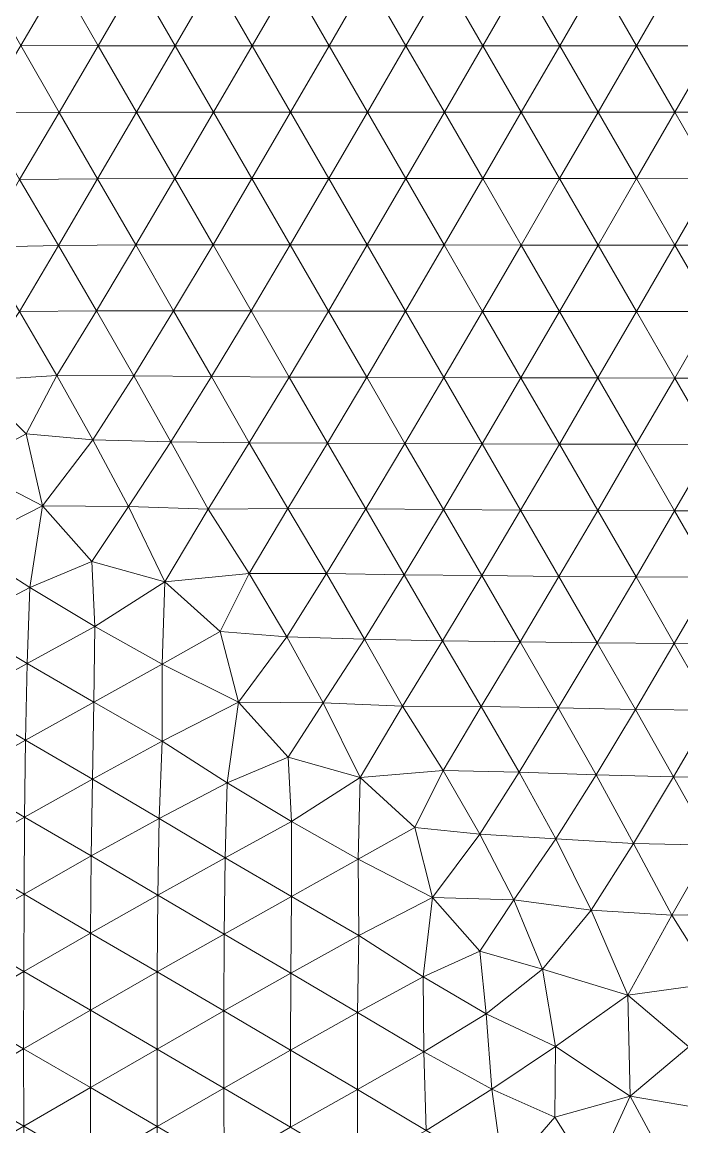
# Model space of a CAD drawing. Extents: x 1.2 to 53.9, y -43.5 to 3.2.
# Drawn here: x 35.909 to 37.627, y -37.213 to -34.335 of the extents above; entities that cross this region are included whole.
import ezdxf

# ---------------------------------------------------------------- set-up
doc = ezdxf.new("R2010")
doc.units = 0
doc.header["$MEASUREMENT"] = 0
doc.layers.add('layer', color=7, linetype='Continuous')

msp = doc.modelspace()

# ---------------------------------------------------------------- linework, layer by layer
at = {"layer": 'layer', "color": 47, "lineweight": 9}
for points in [[(36.0074, -34.2224), (35.8063, -34.221), (35.9056, -34.3954)], [(36.1071, -34.3962), (36.0074, -34.2224), (35.9056, -34.3954)], [(36.2081, -34.2229), (36.0074, -34.2224), (36.1071, -34.3962)], [(36.3079, -34.3963), (36.2081, -34.2229), (36.1071, -34.3962)], [(36.4085, -34.2231), (36.2081, -34.2229), (36.3079, -34.3963)], [(36.5084, -34.3963), (36.4085, -34.2231), (36.3079, -34.3963)], [(36.6088, -34.2231), (36.4085, -34.2231), (36.5084, -34.3963)], [(36.7087, -34.3962), (36.6088, -34.2231), (36.5084, -34.3963)], [(36.8089, -34.2231), (36.6088, -34.2231), (36.7087, -34.3962)], [(36.9088, -34.3962), (36.8089, -34.2231), (36.7087, -34.3962)], [(37.009, -34.2231), (36.8089, -34.2231), (36.9088, -34.3962)], [(37.1089, -34.3962), (37.009, -34.2231), (36.9088, -34.3962)], [(37.209, -34.2231), (37.009, -34.2231), (37.1089, -34.3962)], [(37.309, -34.3963), (37.209, -34.2231), (37.1089, -34.3962)], [(37.409, -34.2231), (37.209, -34.2231), (37.309, -34.3963)], [(37.509, -34.3963), (37.409, -34.2231), (37.309, -34.3963)], [(37.609, -34.2231), (37.409, -34.2231), (37.509, -34.3963)], [(37.709, -34.3963), (37.609, -34.2231), (37.509, -34.3963)], [(37.8091, -34.2231), (37.609, -34.2231), (37.709, -34.3963)], [(36.0052, -34.5699), (35.9056, -34.3954), (35.8019, -34.5691)], [(36.1071, -34.3962), (35.9056, -34.3954), (36.0052, -34.5699)], [(36.2069, -34.5697), (36.1071, -34.3962), (36.0052, -34.5699)], [(36.3079, -34.3963), (36.1071, -34.3962), (36.2069, -34.5697)], [(36.4078, -34.5695), (36.3079, -34.3963), (36.2069, -34.5697)], [(36.5084, -34.3963), (36.3079, -34.3963), (36.4078, -34.5695)], [(36.6083, -34.5694), (36.5084, -34.3963), (36.4078, -34.5695)], [(36.7087, -34.3962), (36.5084, -34.3963), (36.6083, -34.5694)], [(36.8086, -34.5693), (36.7087, -34.3962), (36.6083, -34.5694)], [(36.9088, -34.3962), (36.7087, -34.3962), (36.8086, -34.5693)], [(37.0088, -34.5694), (36.9088, -34.3962), (36.8086, -34.5693)], [(37.1089, -34.3962), (36.9088, -34.3962), (37.0088, -34.5694)], [(37.2089, -34.5694), (37.1089, -34.3962), (37.0088, -34.5694)], [(37.309, -34.3963), (37.1089, -34.3962), (37.2089, -34.5694)], [(37.409, -34.5694), (37.309, -34.3963), (37.2089, -34.5694)], [(37.509, -34.3963), (37.309, -34.3963), (37.409, -34.5694)], [(37.609, -34.5695), (37.509, -34.3963), (37.409, -34.5694)], [(37.709, -34.3963), (37.509, -34.3963), (37.609, -34.5695)], [(37.809, -34.5695), (37.709, -34.3963), (37.609, -34.5695)], [(36.0052, -34.5699), (35.8019, -34.5691), (35.9024, -34.7448)], [(36.1053, -34.7434), (36.0052, -34.5699), (35.9024, -34.7448)], [(36.2069, -34.5697), (36.0052, -34.5699), (36.1053, -34.7434)], [(36.3067, -34.7426), (36.2069, -34.5697), (36.1053, -34.7434)], [(36.4078, -34.5695), (36.2069, -34.5697), (36.3067, -34.7426)], [(36.5075, -34.7423), (36.4078, -34.5695), (36.3067, -34.7426)], [(36.6083, -34.5694), (36.4078, -34.5695), (36.5075, -34.7423)], [(36.7081, -34.7423), (36.6083, -34.5694), (36.5075, -34.7423)], [(36.8086, -34.5693), (36.6083, -34.5694), (36.7081, -34.7423)], [(36.9085, -34.7424), (36.8086, -34.5693), (36.7081, -34.7423)], [(37.0088, -34.5694), (36.8086, -34.5693), (36.9085, -34.7424)], [(37.1087, -34.7425), (37.0088, -34.5694), (36.9085, -34.7424)], [(37.2089, -34.5694), (37.0088, -34.5694), (37.1087, -34.7425)], [(37.3089, -34.7426), (37.2089, -34.5694), (37.1087, -34.7425)], [(37.409, -34.5694), (37.2089, -34.5694), (37.3089, -34.7426)], [(37.509, -34.7426), (37.409, -34.5694), (37.3089, -34.7426)], [(37.609, -34.5695), (37.409, -34.5694), (37.509, -34.7426)], [(37.709, -34.7427), (37.609, -34.5695), (37.509, -34.7426)], [(37.809, -34.5695), (37.609, -34.5695), (37.709, -34.7427)], [(36.0035, -34.9171), (35.9024, -34.7448), (35.8014, -34.9214)], [(36.1053, -34.7434), (35.9024, -34.7448), (36.0035, -34.9171)], [(36.205, -34.9154), (36.1053, -34.7434), (36.0035, -34.9171)], [(36.3067, -34.7426), (36.1053, -34.7434), (36.205, -34.9154)], [(36.4062, -34.915), (36.3067, -34.7426), (36.205, -34.9154)], [(36.5075, -34.7423), (36.3067, -34.7426), (36.4062, -34.915)], [(36.6072, -34.915), (36.5075, -34.7423), (36.4062, -34.915)], [(36.7081, -34.7423), (36.5075, -34.7423), (36.6072, -34.915)], [(36.8079, -34.9152), (36.7081, -34.7423), (36.6072, -34.915)], [(36.9085, -34.7424), (36.7081, -34.7423), (36.8079, -34.9152)], [(37.0084, -34.9154), (36.9085, -34.7424), (36.8079, -34.9152)], [(37.1087, -34.7425), (36.9085, -34.7424), (37.0084, -34.9154)], [(37.2087, -34.9156), (37.1087, -34.7425), (37.0084, -34.9154)], [(37.3089, -34.7426), (37.1087, -34.7425), (37.2087, -34.9156)], [(37.4089, -34.9157), (37.3089, -34.7426), (37.2087, -34.9156)], [(37.509, -34.7426), (37.3089, -34.7426), (37.4089, -34.9157)], [(37.609, -34.9158), (37.509, -34.7426), (37.4089, -34.9157)], [(37.709, -34.7427), (37.509, -34.7426), (37.609, -34.9158)], [(37.809, -34.9158), (37.709, -34.7427), (37.609, -34.9158)], [(36.0035, -34.9171), (35.8014, -34.9214), (35.9024, -35.0891)], [(36.1025, -35.087), (36.0035, -34.9171), (35.9024, -35.0891)], [(36.205, -34.9154), (36.0035, -34.9171), (36.1025, -35.087)], [(36.3037, -35.0867), (36.205, -34.9154), (36.1025, -35.087)], [(36.4062, -34.915), (36.205, -34.9154), (36.3037, -35.0867)], [(36.5053, -35.0871), (36.4062, -34.915), (36.3037, -35.0867)], [(36.6072, -34.915), (36.4062, -34.915), (36.5053, -35.0871)], [(36.7067, -35.0876), (36.6072, -34.915), (36.5053, -35.0871)], [(36.8079, -34.9152), (36.6072, -34.915), (36.7067, -35.0876)], [(36.9077, -35.088), (36.8079, -34.9152), (36.7067, -35.0876)], [(37.0084, -34.9154), (36.8079, -34.9152), (36.9077, -35.088)], [(37.1083, -35.0884), (37.0084, -34.9154), (36.9077, -35.088)], [(37.2087, -34.9156), (37.0084, -34.9154), (37.1083, -35.0884)], [(37.3087, -35.0886), (37.2087, -34.9156), (37.1083, -35.0884)], [(37.4089, -34.9157), (37.2087, -34.9156), (37.3087, -35.0886)], [(37.5088, -35.0888), (37.4089, -34.9157), (37.3087, -35.0886)], [(37.609, -34.9158), (37.4089, -34.9157), (37.5088, -35.0888)], [(37.7089, -35.089), (37.609, -34.9158), (37.5088, -35.0888)], [(37.809, -34.9158), (37.609, -34.9158), (37.7089, -35.089)], [(35.9024, -35.0891), (35.781, -35.2698), (35.9994, -35.2557)], [(36.1025, -35.087), (35.9024, -35.0891), (35.9994, -35.2557)], [(36.1997, -35.2566), (36.1025, -35.087), (35.9994, -35.2557)], [(36.3037, -35.0867), (36.1025, -35.087), (36.1997, -35.2566)], [(36.4019, -35.2583), (36.3037, -35.0867), (36.1997, -35.2566)], [(36.5053, -35.0871), (36.3037, -35.0867), (36.4019, -35.2583)], [(36.6045, -35.2594), (36.5053, -35.0871), (36.4019, -35.2583)], [(36.7067, -35.0876), (36.5053, -35.0871), (36.6045, -35.2594)], [(36.8064, -35.2602), (36.7067, -35.0876), (36.6045, -35.2594)], [(36.9077, -35.088), (36.7067, -35.0876), (36.8064, -35.2602)], [(37.0076, -35.2608), (36.9077, -35.088), (36.8064, -35.2602)], [(37.1083, -35.0884), (36.9077, -35.088), (37.0076, -35.2608)], [(37.2082, -35.2613), (37.1083, -35.0884), (37.0076, -35.2608)], [(37.3087, -35.0886), (37.1083, -35.0884), (37.2082, -35.2613)], [(37.4086, -35.2617), (37.3087, -35.0886), (37.2082, -35.2613)], [(37.5088, -35.0888), (37.3087, -35.0886), (37.4086, -35.2617)], [(37.6088, -35.262), (37.5088, -35.0888), (37.4086, -35.2617)], [(37.7089, -35.089), (37.5088, -35.0888), (37.6088, -35.262)], [(37.8089, -35.2621), (37.7089, -35.089), (37.6088, -35.262)], [(35.781, -35.2698), (35.9194, -35.4072), (35.9994, -35.2557)], [(35.9994, -35.2557), (35.9194, -35.4072), (36.0934, -35.4231)], [(36.1997, -35.2566), (35.9994, -35.2557), (36.0934, -35.4231)], [(36.296, -35.4281), (36.1997, -35.2566), (36.0934, -35.4231)], [(36.4019, -35.2583), (36.1997, -35.2566), (36.296, -35.4281)], [(36.5006, -35.4306), (36.4019, -35.2583), (36.296, -35.4281)], [(36.6045, -35.2594), (36.4019, -35.2583), (36.5006, -35.4306)], [(35.781, -35.2698), (35.7632, -35.4919), (35.9194, -35.4072)], [(36.7041, -35.4315), (36.6045, -35.2594), (36.5006, -35.4306)], [(36.8064, -35.2602), (36.6045, -35.2594), (36.7041, -35.4315)], [(36.9062, -35.4325), (36.8064, -35.2602), (36.7041, -35.4315)], [(37.0076, -35.2608), (36.8064, -35.2602), (36.9062, -35.4325)], [(37.1075, -35.4334), (37.0076, -35.2608), (36.9062, -35.4325)], [(37.2082, -35.2613), (37.0076, -35.2608), (37.1075, -35.4334)], [(37.3082, -35.4342), (37.2082, -35.2613), (37.1075, -35.4334)], [(37.4086, -35.2617), (37.2082, -35.2613), (37.3082, -35.4342)], [(37.5085, -35.4347), (37.4086, -35.2617), (37.3082, -35.4342)], [(37.6088, -35.262), (37.4086, -35.2617), (37.5085, -35.4347)], [(37.7087, -35.4351), (37.6088, -35.262), (37.5085, -35.4347)], [(37.8089, -35.2621), (37.6088, -35.262), (37.7087, -35.4351)], [(35.9194, -35.4072), (35.7632, -35.4919), (35.9624, -35.595)], [(35.9194, -35.4072), (35.9624, -35.595), (36.0934, -35.4231)], [(36.0934, -35.4231), (35.9624, -35.595), (36.1858, -35.5967)], [(36.296, -35.4281), (36.0934, -35.4231), (36.1858, -35.5967)], [(36.394, -35.6034), (36.296, -35.4281), (36.1858, -35.5967)], [(36.5006, -35.4306), (36.296, -35.4281), (36.394, -35.6034)], [(36.601, -35.6021), (36.5006, -35.4306), (36.394, -35.6034)], [(36.7041, -35.4315), (36.5006, -35.4306), (36.601, -35.6021)], [(36.8042, -35.6031), (36.7041, -35.4315), (36.601, -35.6021)], [(36.9062, -35.4325), (36.7041, -35.4315), (36.8042, -35.6031)], [(37.0061, -35.6047), (36.9062, -35.4325), (36.8042, -35.6031)], [(37.1075, -35.4334), (36.9062, -35.4325), (37.0061, -35.6047)], [(37.2074, -35.6061), (37.1075, -35.4334), (37.0061, -35.6047)], [(37.3082, -35.4342), (37.1075, -35.4334), (37.2074, -35.6061)], [(37.4081, -35.6071), (37.3082, -35.4342), (37.2074, -35.6061)], [(37.5085, -35.4347), (37.3082, -35.4342), (37.4081, -35.6071)], [(37.6084, -35.6079), (37.5085, -35.4347), (37.4081, -35.6071)], [(37.7087, -35.4351), (37.5085, -35.4347), (37.6084, -35.6079)], [(37.8085, -35.6083), (37.7087, -35.4351), (37.6084, -35.6079)], [(35.7632, -35.4919), (35.759, -35.6985), (35.9624, -35.595)], [(35.9624, -35.595), (35.759, -35.6985), (35.9295, -35.8082)], [(35.9624, -35.595), (35.9295, -35.8082), (36.0908, -35.7401)], [(35.9624, -35.595), (36.0908, -35.7401), (36.1858, -35.5967)], [(36.1858, -35.5967), (36.0908, -35.7401), (36.2807, -35.7926)], [(36.1858, -35.5967), (36.2807, -35.7926), (36.394, -35.6034)], [(36.394, -35.6034), (36.2807, -35.7926), (36.5001, -35.7712)], [(36.601, -35.6021), (36.394, -35.6034), (36.5001, -35.7712)], [(36.7016, -35.7717), (36.601, -35.6021), (36.5001, -35.7712)], [(36.8042, -35.6031), (36.601, -35.6021), (36.7016, -35.7717)], [(36.9039, -35.7744), (36.8042, -35.6031), (36.7016, -35.7717)], [(37.0061, -35.6047), (36.8042, -35.6031), (36.9039, -35.7744)], [(37.1059, -35.7769), (37.0061, -35.6047), (36.9039, -35.7744)], [(37.2074, -35.6061), (37.0061, -35.6047), (37.1059, -35.7769)], [(37.3072, -35.7787), (37.2074, -35.6061), (37.1059, -35.7769)], [(37.4081, -35.6071), (37.2074, -35.6061), (37.3072, -35.7787)], [(37.5079, -35.7802), (37.4081, -35.6071), (37.3072, -35.7787)], [(37.6084, -35.6079), (37.4081, -35.6071), (37.5079, -35.7802)], [(37.7082, -35.7811), (37.6084, -35.6079), (37.5079, -35.7802)], [(37.8085, -35.6083), (37.6084, -35.6079), (37.7082, -35.7811)], [(35.759, -35.6985), (35.7494, -35.9025), (35.9295, -35.8082)], [(36.0908, -35.7401), (35.9295, -35.8082), (36.0981, -35.9096)], [(36.0908, -35.7401), (36.0981, -35.9096), (36.2807, -35.7926)], [(36.2807, -35.7926), (36.4248, -35.9225), (36.5001, -35.7712)], [(36.5001, -35.7712), (36.4248, -35.9225), (36.5986, -35.9366)], [(36.7016, -35.7717), (36.5001, -35.7712), (36.5986, -35.9366)], [(36.8004, -35.9423), (36.7016, -35.7717), (36.5986, -35.9366)], [(36.9039, -35.7744), (36.7016, -35.7717), (36.8004, -35.9423)], [(37.0036, -35.9465), (36.9039, -35.7744), (36.8004, -35.9423)], [(37.1059, -35.7769), (36.9039, -35.7744), (37.0036, -35.9465)], [(36.2807, -35.7926), (36.0981, -35.9096), (36.2737, -36.0073)], [(36.2807, -35.7926), (36.2737, -36.0073), (36.4248, -35.9225)], [(37.2058, -35.9491), (37.1059, -35.7769), (37.0036, -35.9465)], [(37.3072, -35.7787), (37.1059, -35.7769), (37.2058, -35.9491)], [(37.4069, -35.9516), (37.3072, -35.7787), (37.2058, -35.9491)], [(37.5079, -35.7802), (37.3072, -35.7787), (37.4069, -35.9516)], [(37.6075, -35.9535), (37.5079, -35.7802), (37.4069, -35.9516)], [(37.7082, -35.7811), (37.5079, -35.7802), (37.6075, -35.9535)], [(37.8077, -35.9546), (37.7082, -35.7811), (37.6075, -35.9535)], [(35.9295, -35.8082), (35.7494, -35.9025), (35.9219, -36.0055)], [(35.9295, -35.8082), (35.9219, -36.0055), (36.0981, -35.9096)], [(35.7494, -35.9025), (35.7446, -36.1035), (35.9219, -36.0055)], [(36.0981, -35.9096), (35.9219, -36.0055), (36.0957, -36.1066)], [(36.0981, -35.9096), (36.0957, -36.1066), (36.2737, -36.0073)], [(36.4248, -35.9225), (36.2737, -36.0073), (36.4724, -36.1066)], [(36.4248, -35.9225), (36.4724, -36.1066), (36.5986, -35.9366)], [(36.5986, -35.9366), (36.4724, -36.1066), (36.6935, -36.1085)], [(36.8004, -35.9423), (36.5986, -35.9366), (36.6935, -36.1085)], [(36.8996, -36.1168), (36.8004, -35.9423), (36.6935, -36.1085)], [(37.0036, -35.9465), (36.8004, -35.9423), (36.8996, -36.1168)], [(37.1042, -36.1179), (37.0036, -35.9465), (36.8996, -36.1168)], [(37.2058, -35.9491), (37.0036, -35.9465), (37.1042, -36.1179)], [(37.3054, -36.1215), (37.2058, -35.9491), (37.1042, -36.1179)], [(37.4069, -35.9516), (37.2058, -35.9491), (37.3054, -36.1215)], [(37.5062, -36.1253), (37.4069, -35.9516), (37.3054, -36.1215)], [(37.6075, -35.9535), (37.4069, -35.9516), (37.5062, -36.1253)], [(37.707, -36.1277), (37.6075, -35.9535), (37.5062, -36.1253)], [(37.8077, -35.9546), (37.6075, -35.9535), (37.707, -36.1277)], [(35.9219, -36.0055), (35.7446, -36.1035), (35.9182, -36.2051)], [(35.9219, -36.0055), (35.9182, -36.2051), (36.0957, -36.1066)], [(36.2737, -36.0073), (36.0957, -36.1066), (36.2734, -36.2084)], [(36.2737, -36.0073), (36.2734, -36.2084), (36.4724, -36.1066)], [(35.7446, -36.1035), (35.7421, -36.3044), (35.9182, -36.2051)], [(36.0957, -36.1066), (35.9182, -36.2051), (36.0925, -36.3067)], [(36.0957, -36.1066), (36.0925, -36.3067), (36.2734, -36.2084)], [(36.4724, -36.1066), (36.2734, -36.2084), (36.4432, -36.3166)], [(36.4724, -36.1066), (36.4432, -36.3166), (36.6016, -36.2499)], [(36.4724, -36.1066), (36.6016, -36.2499), (36.6935, -36.1085)], [(36.6935, -36.1085), (36.6016, -36.2499), (36.7895, -36.3032)], [(36.6935, -36.1085), (36.7895, -36.3032), (36.8996, -36.1168)], [(36.8996, -36.1168), (36.7895, -36.3032), (37.0053, -36.2843)], [(37.1042, -36.1179), (36.8996, -36.1168), (37.0053, -36.2843)], [(37.2035, -36.2886), (37.1042, -36.1179), (37.0053, -36.2843)], [(37.3054, -36.1215), (37.1042, -36.1179), (37.2035, -36.2886)], [(37.4037, -36.2956), (37.3054, -36.1215), (37.2035, -36.2886)], [(37.5062, -36.1253), (37.3054, -36.1215), (37.4037, -36.2956)], [(37.6053, -36.3009), (37.5062, -36.1253), (37.4037, -36.2956)], [(37.707, -36.1277), (37.5062, -36.1253), (37.6053, -36.3009)], [(37.8066, -36.303), (37.707, -36.1277), (37.6053, -36.3009)], [(35.9182, -36.2051), (35.7421, -36.3044), (35.9157, -36.4057)], [(35.9182, -36.2051), (35.9157, -36.4057), (36.0925, -36.3067)], [(36.2734, -36.2084), (36.0925, -36.3067), (36.2659, -36.4094)], [(36.2734, -36.2084), (36.2659, -36.4094), (36.4432, -36.3166)], [(36.6016, -36.2499), (36.4432, -36.3166), (36.6108, -36.4176)], [(36.6016, -36.2499), (36.6108, -36.4176), (36.7895, -36.3032)], [(36.7895, -36.3032), (36.9318, -36.4332), (37.0053, -36.2843)], [(37.0053, -36.2843), (36.9318, -36.4332), (37.1015, -36.4501)], [(37.2035, -36.2886), (37.0053, -36.2843), (37.1015, -36.4501)], [(37.2988, -36.4626), (37.2035, -36.2886), (37.1015, -36.4501)], [(37.4037, -36.2956), (37.2035, -36.2886), (37.2988, -36.4626)], [(35.7421, -36.3044), (35.7407, -36.5056), (35.9157, -36.4057)], [(36.0925, -36.3067), (35.9157, -36.4057), (36.0893, -36.5072)], [(36.0925, -36.3067), (36.0893, -36.5072), (36.2659, -36.4094)], [(36.4432, -36.3166), (36.2659, -36.4094), (36.4377, -36.512)], [(36.4432, -36.3166), (36.4377, -36.512), (36.6108, -36.4176)], [(36.7895, -36.3032), (36.6108, -36.4176), (36.7844, -36.5155)], [(36.7895, -36.3032), (36.7844, -36.5155), (36.9318, -36.4332)], [(37.5011, -36.4745), (37.4037, -36.2956), (37.2988, -36.4626)], [(37.6053, -36.3009), (37.4037, -36.2956), (37.5011, -36.4745)], [(37.7052, -36.4792), (37.6053, -36.3009), (37.5011, -36.4745)], [(37.8066, -36.303), (37.6053, -36.3009), (37.7052, -36.4792)], [(35.9157, -36.4057), (35.7407, -36.5056), (35.9142, -36.6067)], [(35.9157, -36.4057), (35.9142, -36.6067), (36.0893, -36.5072)], [(36.2659, -36.4094), (36.0893, -36.5072), (36.2624, -36.6089)], [(36.2659, -36.4094), (36.2624, -36.6089), (36.4377, -36.512)], [(36.6108, -36.4176), (36.4377, -36.512), (36.6104, -36.6131)], [(36.6108, -36.4176), (36.6104, -36.6131), (36.7844, -36.5155)], [(36.9318, -36.4332), (36.7844, -36.5155), (36.9782, -36.6153)], [(36.9318, -36.4332), (36.9782, -36.6153), (37.1015, -36.4501)], [(37.1015, -36.4501), (36.9782, -36.6153), (37.1895, -36.6213)], [(37.2988, -36.4626), (37.1015, -36.4501), (37.1895, -36.6213)], [(37.3907, -36.6483), (37.2988, -36.4626), (37.1895, -36.6213)], [(37.5011, -36.4745), (37.2988, -36.4626), (37.3907, -36.6483)], [(37.601, -36.6613), (37.5011, -36.4745), (37.3907, -36.6483)], [(37.7052, -36.4792), (37.5011, -36.4745), (37.601, -36.6613)], [(37.8083, -36.6575), (37.7052, -36.4792), (37.601, -36.6613)], [(35.7407, -36.5056), (35.74, -36.707), (35.9142, -36.6067)], [(36.0893, -36.5072), (35.9142, -36.6067), (36.0875, -36.7079)], [(36.0893, -36.5072), (36.0875, -36.7079), (36.2624, -36.6089)], [(36.4377, -36.512), (36.2624, -36.6089), (36.4355, -36.7105)], [(36.4377, -36.512), (36.4355, -36.7105), (36.6104, -36.6131)], [(36.7844, -36.5155), (36.6104, -36.6131), (36.7861, -36.7148)], [(36.7844, -36.5155), (36.7861, -36.7148), (36.9782, -36.6153)], [(35.9142, -36.6067), (35.74, -36.707), (35.9134, -36.808)], [(35.9142, -36.6067), (35.9134, -36.808), (36.0875, -36.7079)], [(36.2624, -36.6089), (36.0875, -36.7079), (36.2609, -36.8093)], [(36.2624, -36.6089), (36.2609, -36.8093), (36.4355, -36.7105)], [(36.6104, -36.6131), (36.4355, -36.7105), (36.6093, -36.8123)], [(36.6104, -36.6131), (36.6093, -36.8123), (36.7861, -36.7148)], [(36.9782, -36.6153), (36.7861, -36.7148), (36.9534, -36.8217)], [(36.9782, -36.6153), (36.9534, -36.8217), (37.1007, -36.755)], [(36.9782, -36.6153), (37.1007, -36.755), (37.1895, -36.6213)], [(37.1895, -36.6213), (37.1007, -36.755), (37.2642, -36.8023)], [(37.1895, -36.6213), (37.2642, -36.8023), (37.3907, -36.6483)], [(37.3907, -36.6483), (37.2642, -36.8023), (37.4866, -36.8702)], [(37.601, -36.6613), (37.3907, -36.6483), (37.4866, -36.8702)], [(37.7126, -36.839), (37.601, -36.6613), (37.4866, -36.8702)], [(37.8083, -36.6575), (37.601, -36.6613), (37.7126, -36.839)], [(35.74, -36.707), (35.7397, -36.9085), (35.9134, -36.808)], [(36.0875, -36.7079), (35.9134, -36.808), (36.0868, -36.9091)], [(36.0875, -36.7079), (36.0868, -36.9091), (36.2609, -36.8093)], [(36.4355, -36.7105), (36.2609, -36.8093), (36.4345, -36.9108)], [(36.4355, -36.7105), (36.4345, -36.9108), (36.6093, -36.8123)], [(36.7861, -36.7148), (36.6093, -36.8123), (36.7823, -36.9151)], [(36.7861, -36.7148), (36.7823, -36.9151), (36.9534, -36.8217)], [(37.1007, -36.755), (36.9534, -36.8217), (37.1175, -36.9183)], [(37.1007, -36.755), (37.1175, -36.9183), (37.2642, -36.8023)], [(35.9134, -36.808), (35.7397, -36.9085), (35.9131, -37.0095)], [(35.9134, -36.808), (35.9131, -37.0095), (36.0868, -36.9091)], [(36.2609, -36.8093), (36.0868, -36.9091), (36.2605, -37.0103)], [(36.2609, -36.8093), (36.2605, -37.0103), (36.4345, -36.9108)], [(36.6093, -36.8123), (36.4345, -36.9108), (36.6083, -37.0129)], [(36.6093, -36.8123), (36.6083, -37.0129), (36.7823, -36.9151)], [(37.2642, -36.8023), (37.1175, -36.9183), (37.2985, -37.004)], [(37.2642, -36.8023), (37.2985, -37.004), (37.4866, -36.8702)], [(36.9534, -36.8217), (36.7823, -36.9151), (36.9549, -37.0172)], [(36.9534, -36.8217), (36.9549, -37.0172), (37.1175, -36.9183)], [(37.7126, -36.839), (37.4866, -36.8702), (37.6456, -37.0045)], [(37.4866, -36.8702), (37.2985, -37.004), (37.4923, -37.1328)], [(37.4866, -36.8702), (37.4923, -37.1328), (37.6456, -37.0045)], [(35.7397, -36.9085), (35.7397, -37.1101), (35.9131, -37.0095)], [(36.0868, -36.9091), (35.9131, -37.0095), (36.0868, -37.1106)], [(36.0868, -36.9091), (36.0868, -37.1106), (36.2605, -37.0103)], [(36.4345, -36.9108), (36.2605, -37.0103), (36.4344, -37.1119)], [(36.4345, -36.9108), (36.4344, -37.1119), (36.6083, -37.0129)], [(36.7823, -36.9151), (36.6083, -37.0129), (36.7827, -37.116)], [(36.7823, -36.9151), (36.7827, -37.116), (36.9549, -37.0172)], [(37.1175, -36.9183), (36.9549, -37.0172), (37.1323, -37.1146)], [(37.1175, -36.9183), (37.1323, -37.1146), (37.2985, -37.004)], [(35.9131, -37.0095), (35.7397, -37.1101), (35.9133, -37.2111)], [(35.9131, -37.0095), (35.9133, -37.2111), (36.0868, -37.1106)], [(36.2605, -37.0103), (36.0868, -37.1106), (36.2608, -37.2119)], [(36.2605, -37.0103), (36.2608, -37.2119), (36.4344, -37.1119)], [(36.6083, -37.0129), (36.4344, -37.1119), (36.6084, -37.2141)], [(36.6083, -37.0129), (36.6084, -37.2141), (36.7827, -37.116)], [(37.2985, -37.004), (37.1323, -37.1146), (37.2968, -37.1875)], [(37.2985, -37.004), (37.2968, -37.1875), (37.4923, -37.1328)], [(37.4923, -37.1328), (37.7161, -37.1712), (37.6456, -37.0045)], [(36.9549, -37.0172), (36.7827, -37.116), (36.9616, -37.2223)], [(36.9549, -37.0172), (36.9616, -37.2223), (37.1323, -37.1146)], [(35.7397, -37.1101), (35.7399, -37.3118), (35.9133, -37.2111)], [(36.0868, -37.1106), (35.9133, -37.2111), (36.0874, -37.3124)], [(36.0868, -37.1106), (36.0874, -37.3124), (36.2608, -37.2119)], [(36.4344, -37.1119), (36.2608, -37.2119), (36.4353, -37.3135)], [(36.4344, -37.1119), (36.4353, -37.3135), (36.6084, -37.2141)], [(36.7827, -37.116), (36.6084, -37.2141), (36.7821, -37.3181)], [(36.7827, -37.116), (36.7821, -37.3181), (36.9616, -37.2223)], [(37.1323, -37.1146), (36.9616, -37.2223), (37.164, -37.3415)], [(37.1323, -37.1146), (37.164, -37.3415), (37.2968, -37.1875)], [(37.2968, -37.1875), (37.3953, -37.345), (37.4923, -37.1328)], [(37.3953, -37.345), (37.6067, -37.3443), (37.4923, -37.1328)], [(37.4923, -37.1328), (37.6067, -37.3443), (37.7161, -37.1712)], [(37.6067, -37.3443), (37.8146, -37.3545), (37.7161, -37.1712)], [(35.9133, -37.2111), (35.7399, -37.3118), (35.9138, -37.413)], [(35.9133, -37.2111), (35.9138, -37.413), (36.0874, -37.3124)], [(36.2608, -37.2119), (36.0874, -37.3124), (36.2622, -37.414)], [(36.2608, -37.2119), (36.2622, -37.414), (36.4353, -37.3135)], [(37.2968, -37.1875), (37.164, -37.3415), (37.3953, -37.345)]]:
    msp.add_3dface(points, dxfattribs=at)

doc.saveas('drawing.dxf')
